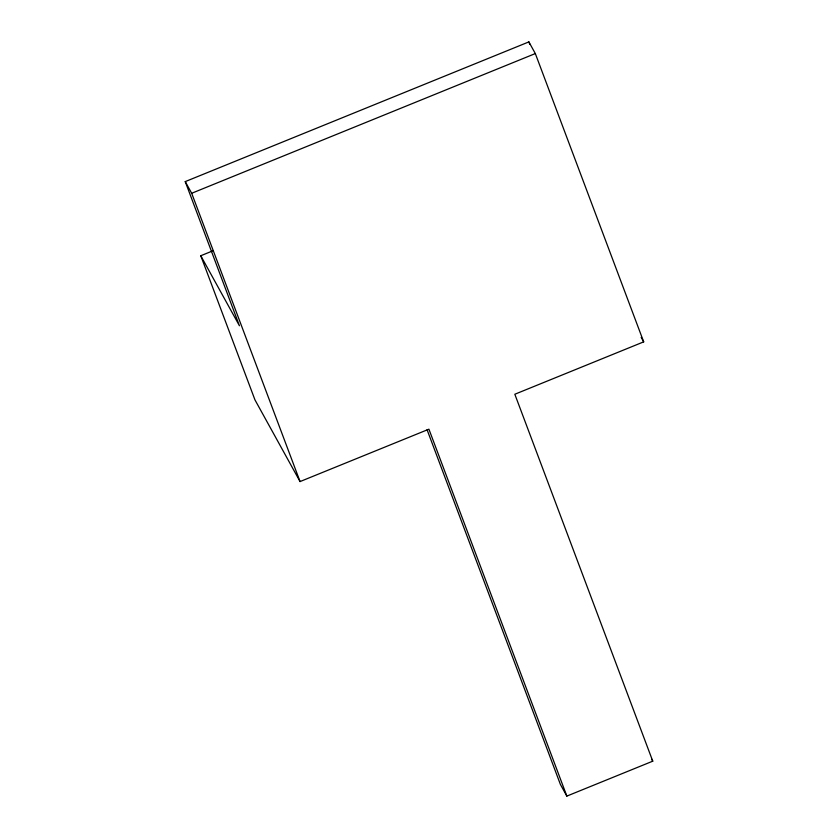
<?xml version="1.0" encoding="UTF-8"?>
<svg xmlns="http://www.w3.org/2000/svg" width="838" height="838" viewBox="0 0 838 838"><rect width="100%" height="100%" fill="white"/><g stroke="black" fill="none" stroke-linecap="round" stroke-linejoin="round"><path stroke-width="1.26" d="M212.716 250.887L200.774 255.737L239.427 325.752L185.24 181.605L528.883 41.9L535.325 53.569L643.689 341.862L514.825 394.248L652.76 761.176L566.844 796.1L560.402 784.431L427.076 429.737M185.24 181.605L191.682 193.274L535.325 53.569M200.774 255.737L254.962 399.883L300.056 481.567L428.92 429.182L566.844 796.1M641.185 337.326L643.689 341.862M651.587 759.05L652.76 761.176M528.883 41.9L529.794 44.341M191.682 193.274L300.056 481.567"/></g></svg>
